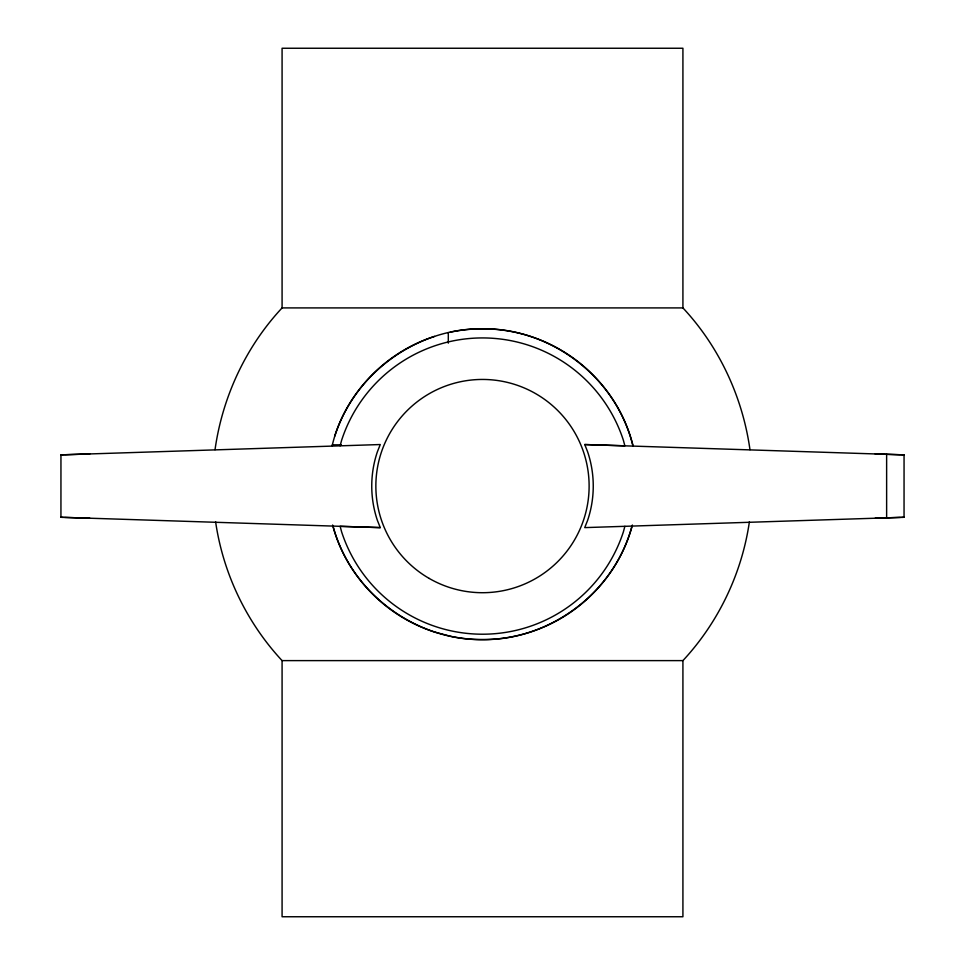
<?xml version="1.0" encoding="UTF-8"?>
<svg xmlns="http://www.w3.org/2000/svg" width="965" height="965" viewBox="0 0 965 965"><rect width="100%" height="100%" fill="white"/><g stroke="black" fill="none" stroke-linecap="round" stroke-linejoin="round"><path stroke-width="1.45" d="M63.364 517.361L60.94 517.276L60.952 454.877L63.364 454.792M886.63 517.843L886.63 454.31L584.766 444.539L587.661 451.909A106.596 105.909 -90 0 1 587.661 520.244L584.73 527.614L900.466 517.397M901.636 517.361L904.048 517.276L904.06 454.877L901.636 454.792M215.026 449.702C222.42 397.073 245.749 346.809 282.082 307.907L282.082 48.25L682.918 48.25L682.918 307.907C719.251 346.809 742.58 397.073 749.974 449.702M749.395 521.775C741.892 573.391 718.455 622.425 682.918 660.615L682.918 916.75L282.082 916.75L282.082 660.615C246.545 622.425 223.108 573.391 215.605 521.775M332.153 445.721C347.931 378.401 413.49 327.907 482.5 328.8C551.51 327.907 617.069 378.401 632.847 445.721M340.126 445.83L341.61 440.293A148.14 148.14 0 0 1 623.39 440.293L624.874 445.83L584.73 444.539M624.874 526.323L623.39 531.848A148.14 148.14 0 0 1 341.61 531.848L340.126 526.323L380.27 527.614L377.339 520.244A106.596 105.909 -90 0 1 377.339 451.909L380.27 444.539L64.534 454.756M632.111 525.455C615.308 591.497 550.496 640.434 482.5 639.602C414.504 640.434 349.692 591.497 332.889 525.455M60.952 454.877L89.842 453.912M875.159 518.241L904.048 517.276M282.082 307.907L682.918 307.907M332.382 444.829L341.333 444.829M282.082 660.615L682.918 660.615M886.63 454.31L900.478 454.756M875.159 453.912L904.06 454.877M380.234 527.614L64.522 517.397M60.94 517.276L89.842 518.241M448.303 332.708L448.303 343.166M632.413 525.141A155.401 155.401 0 0 1 450.185 636.212L434.479 632.003A155.401 155.401 0 0 1 332.587 525.141M334.71 436.18A155.401 155.401 0 0 1 434.479 336.411M450.185 332.201A155.401 155.401 0 0 1 633.161 446.132M429.184 578.421A106.62 106.62 0 0 0 589.12 486.07A106.62 106.62 0 0 0 429.184 393.732A106.62 106.62 0 0 0 429.184 578.421"/></g></svg>
